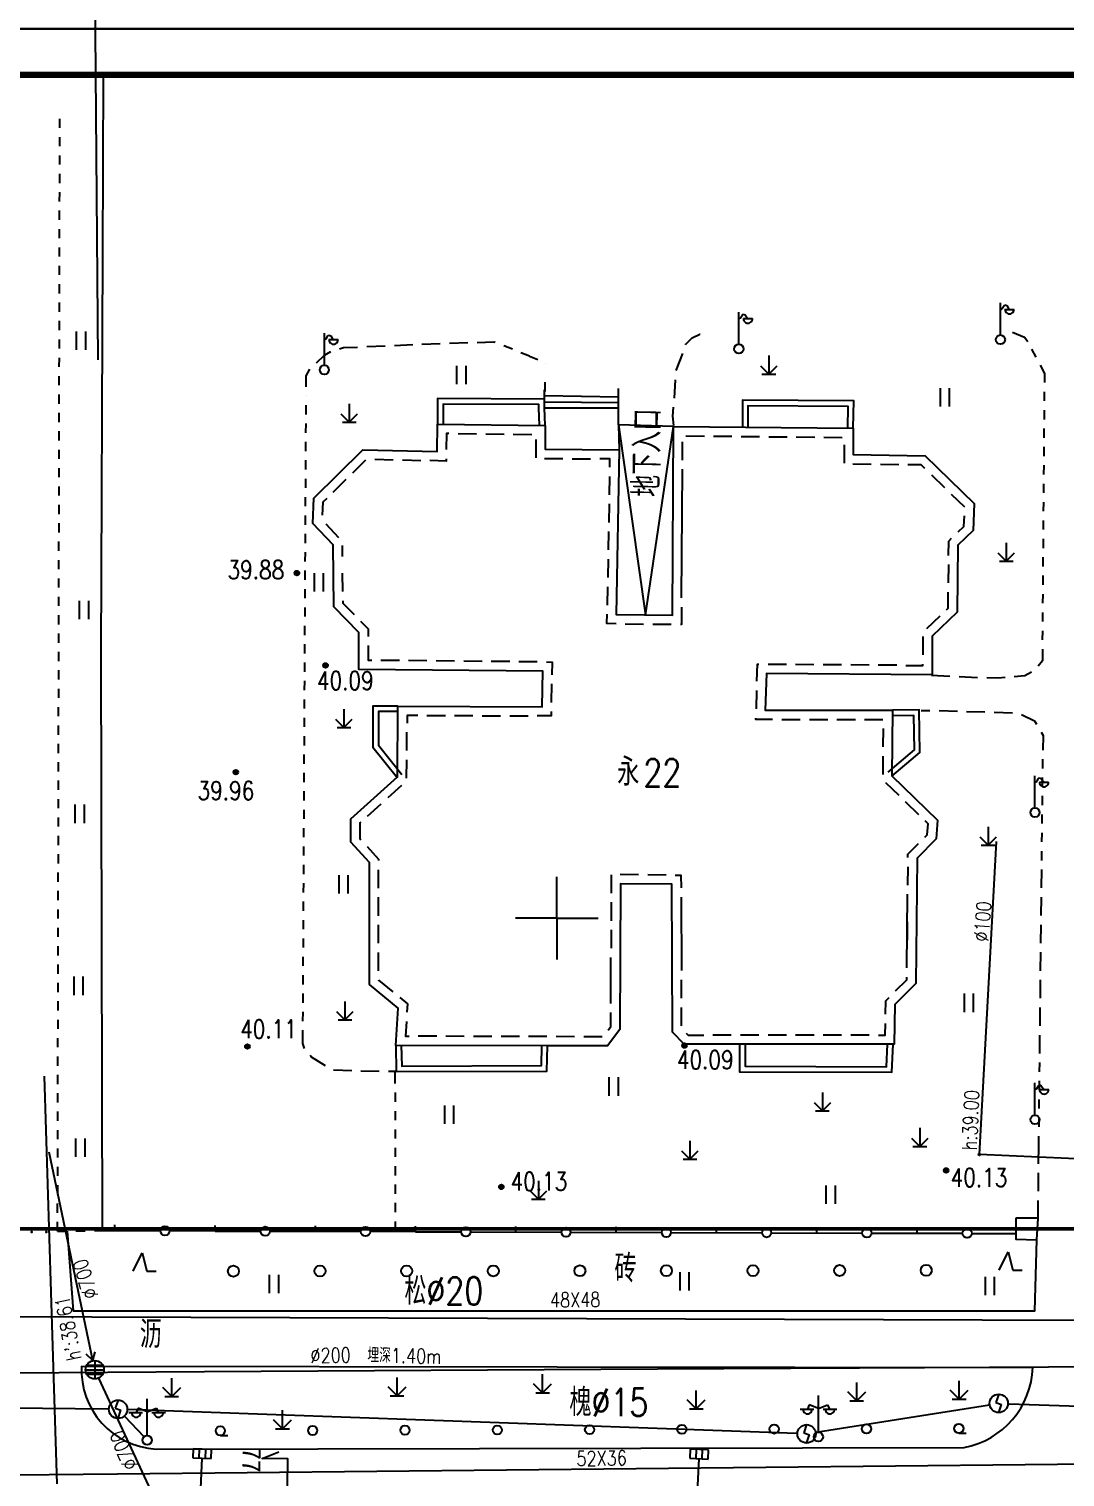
# Model space of a CAD drawing. Header units: inches. Extents: x 505347 to 508499, y 312634 to 313316.
# Drawn here: x 505725 to 505781.3, y 312731.2 to 312809.9 of the extents above; entities that cross this region are included whole.
import ezdxf
from ezdxf.enums import TextEntityAlignment as Align
from ezdxf.lldxf.tags import DXFTag

# ---------------------------------------------------------------- set-up
doc = ezdxf.new("R2010")
doc.units = ezdxf.units.IN
doc.header["$LTSCALE"] = 0.5
doc.header["$MEASUREMENT"] = 0
doc.linetypes.add('XX11', pattern=[2, 1, -1])
for name, color, linetype in [('4_RDCAD', 7, 'Continuous'), ('BJ0', 7, 'Continuous'), ('BJ02', 7, 'Continuous'), ('BJ03', 7, 'Continuous'), ('BJ04', 7, 'Continuous'), ('BJ08', 7, 'Continuous'), ('BJ09', 7, 'Continuous'), ('BJ10', 7, 'Continuous'), ('PAPERFRAME', 7, 'Continuous'), ('中水注记', 151, 'Continuous'), ('中水管线', 151, 'Continuous'), ('照明井', 193, 'Continuous'), ('照明管线', 193, 'Continuous'), ('燃气注记', 6, 'Continuous'), ('燃气管线', 6, 'Continuous'), ('燃气高程表', 6, 'Continuous'), ('电信断面图及编号', 3, 'Continuous'), ('电信注记', 3, 'Continuous'), ('电信管线', 3, 'Continuous'), ('电力管线', 1, 'Continuous'), ('道路红线', 1, 'Continuous'), ('雨水井', 34, 'Continuous'), ('雨水管线', 34, 'Continuous'), ('雨水高程表', 34, 'Continuous'), ('雨蓖子', 34, 'Continuous')]:
    doc.layers.add(name, color=color, linetype=linetype)
doc.styles.add('HZ', font='simplex.shx', dxfattribs={"bigfont": 'hztxt'})
doc.styles.get("Standard").update_dxf_attribs({"font": 'txt.shx', "bigfont": 'hztxt.shx'})
doc.styles.add('STYLE1', font='')
doc.styles.add('标题文字', font='', dxfattribs={"width": 0.68})
doc.styles.add('粗等线', font='simhei.ttf')
doc.styles.get('STYLE1').set_extended_font_data('SimSun')
doc.styles.get('标题文字').set_extended_font_data('SimSun')
tags = doc.linetypes.add('DL', pattern='A,15,-4.925,[130,ltypeshp.shx,S=0.5,R=330,X=-0.15,Y=0.433],0,[130,ltypeshp.shx,S=0.4,R=90,X=0,Y=0],-0.15,[130,ltypeshp.shx,S=0.5,R=150,X=0,Y=-0.433],-4.925,15', length=40).pattern_tags.tags
tags[32:33] = [DXFTag(74, 4), DXFTag(75, 0), DXFTag(340, '0'), DXFTag(46, 1.0), DXFTag(50, 0.0), DXFTag(44, 0.0), DXFTag(45, 0.0)]
tags[30:31] = [DXFTag(74, 4), DXFTag(75, 0), DXFTag(340, '0'), DXFTag(46, 1.0), DXFTag(50, 0.0), DXFTag(44, 0.0), DXFTag(45, 0.0)]
tags[4:5] = [DXFTag(74, 4), DXFTag(75, 0), DXFTag(340, '0'), DXFTag(46, 1.0), DXFTag(50, 0.0), DXFTag(44, 0.0), DXFTag(45, 0.0)]
tags = doc.linetypes.add('DX', pattern='A,15,-5,[130,ltypeshp.shx,S=1,R=330,X=0,Y=0],-5,15', length=40).pattern_tags.tags
tags[16:17] = [DXFTag(74, 4), DXFTag(75, 0), DXFTag(340, '0'), DXFTag(46, 1.0), DXFTag(50, 0.0), DXFTag(44, 0.0), DXFTag(45, 0.0)]
tags[14:15] = [DXFTag(74, 4), DXFTag(75, 0), DXFTag(340, '0'), DXFTag(46, 1.0), DXFTag(50, 0.0), DXFTag(44, 0.0), DXFTag(45, 0.0)]
tags[4:5] = [DXFTag(74, 4), DXFTag(75, 0), DXFTag(340, '0'), DXFTag(46, 1.0), DXFTag(50, 0.0), DXFTag(44, 0.0), DXFTag(45, 0.0)]
tags = doc.linetypes.add('SS', pattern='A,15,-1.9,[130,ltypeshp.shx,S=1,R=330,X=0,Y=0],-1.2,[130,ltypeshp.shx,S=1,R=330,X=0,Y=0],-1.9,15', length=35).pattern_tags.tags
tags[24:25] = [DXFTag(74, 4), DXFTag(75, 0), DXFTag(340, '0'), DXFTag(46, 1.0), DXFTag(50, 0.0), DXFTag(44, 0.0), DXFTag(45, 0.0)]
tags[22:23] = [DXFTag(74, 4), DXFTag(75, 0), DXFTag(340, '0'), DXFTag(46, 1.0), DXFTag(50, 0.0), DXFTag(44, 0.0), DXFTag(45, 0.0)]
tags[4:5] = [DXFTag(74, 4), DXFTag(75, 0), DXFTag(340, '0'), DXFTag(46, 1.0), DXFTag(50, 0.0), DXFTag(44, 0.0), DXFTag(45, 0.0)]
tags = doc.linetypes.add('TRQZ', pattern='A,15,[130,ltypeshp.shx,S=0.6,R=0,X=0,Y=0],-2.5,[133,ltypeshp.shx,S=0.05,R=0,X=0,Y=0],-2.5,[130,ltypeshp.shx,S=0.6,R=0,X=0,Y=0],15', length=35).pattern_tags.tags
tags[28:29] = [DXFTag(74, 4), DXFTag(75, 0), DXFTag(340, '0'), DXFTag(46, 1.0), DXFTag(50, 0.0), DXFTag(44, 0.0), DXFTag(45, 0.0)]

# ---------------------------------------------------------------- blocks, each defined once
blk = doc.blocks.new('B552')
for p, q in [((0.984668, 0.518566), (-1.015332, 0.518566)), ((-1.015332, 0.518566), (-1.015332, -0.481434)), ((0.984668, -0.481434), (0.984668, 0.518566)), ((-1.015332, -0.481434), (0.984668, -0.481434))]:
    blk.add_line(p, q)
at = {"linetype": 'Continuous'}
for p, q in [((-0.348666, -0.481434), (-0.348666, 0.518566)), ((0.318001, -0.481434), (0.318001, 0.518566))]:
    blk.add_line(p, q, dxfattribs=at)
blk = doc.blocks.new('BC028')
for p, q in [((-0.99, 3.5), (-1.19, 3)), ((0, 3.1), (-0.99, 3.5)), ((0, 0.5), (0, 4.5)), ((0, 3.1), (1, 3.5)), ((1, 3.5), (1.2, 3)), ((-1.98, 3), (-0.49, 3)), ((0.5, 3), (2, 3))]:
    blk.add_line(p, q)
blk.add_circle((0, 0), 0.5)
for centre in [(-1.19, 3), (1.25, 3)]:
    blk.add_arc(centre, 0.5, 179, 0)
blk = doc.blocks.new('941')
for p, q in [((-0.5, -1), (-0.5, 1)), ((0.5, -1), (0.5, 1))]:
    blk.add_line(p, q)
blk = doc.blocks.new('35211')
for p, q in [((0, 0.5), (0, 4)), ((0, 3.29), (0.19, 3.39)), ((0.19, 3.39), (0.39, 3.69)), ((0.39, 3.69), (0.49, 3.79)), ((0.49, 3.79), (0.69, 3.69)), ((0.49, 3.29), (1.49, 3.29)), ((0.69, 3.69), (0.89, 3.39)), ((0.89, 3.39), (0.99, 3.29))]:
    blk.add_line(p, q)
blk.add_circle((0, 0), 0.5)
blk.add_arc((0.99, 3.29), 0.5, 179, 0)
blk = doc.blocks.new('953')
for p, q in [((0, 2), (0, 0)), ((0, 0), (-0.87, 0.87)), ((-0.75, 0), (0.75, 0)), ((0.87, 0.87), (0, 0))]:
    blk.add_line(p, q)
blk = doc.blocks.new('BC112')
for p, q in [((-0.49, -0.99), (-0.49, 1.01)), ((0.51, -0.99), (0.51, 1.01))]:
    blk.add_line(p, q)
blk = doc.blocks.new('B954')
at = {"linetype": 'Continuous'}
for p, q in [((0, 0), (0, 2)), ((0, 0), (-0.978957, 0.978957)), ((-0.75, 0), (0.75, 0)), ((0, 0), (0.978957, 0.978957))]:
    blk.add_line(p, q, dxfattribs=at)
blk = doc.blocks.new('B8211')
blk.add_hatch(color=256).paths.add_polyline_path([(0.25, 0, 1), (-0.25, 0, 1)])
blk.add_circle((0, 0), 0.25)
blk = doc.blocks.new('B547')
at = {"linetype": 'Continuous'}
for p, q in [((0, 1), (-0.31427, 0.111111)), ((-0.31427, 0.111111), (0.31427, -0.111111)), ((0, -1), (0.31427, -0.111111))]:
    blk.add_line(p, q, dxfattribs=at)
blk.add_circle((0, 0), 1)
blk = doc.blocks.new('B5422')
at = {"linetype": 'Continuous'}
for p, q in [((-1, 0), (1, 0)), ((-0.866025, 0.5), (0.866025, 0.5)), ((0, 1), (0, -1)), ((-0.866025, -0.5), (0.866025, -0.5))]:
    blk.add_line(p, q, dxfattribs=at)
blk.add_circle((0, 0), 1, dxfattribs=at)
blk = doc.blocks.new('53214')
blk.add_circle((0, 0), 0.1)
for tag in ['路号', '线号', '点号']:
    blk.add_attdef(tag, (0, 0), '', height=0.00001)
blk = doc.blocks.new('111111')
for p, q in [((518331.076, 303651.061), (518751.076, 303651.061)), ((518751.076, 303651.061), (518331.076, 303651.061))]:
    blk.add_line(p, q)
at = {"const_width": 0.35}
blk.add_lwpolyline([(518343.576, 303648.561), (518748.576, 303648.561), (518748.576, 303505.111), (518343.576, 303505.111)], close=True, dxfattribs=at)
blk = doc.blocks.new('RDCADTITLE')
at = {"color": 0, "ltscale": 10}
blk.add_lwpolyline([(-180, 30, 0, 0, 0), (0, 30, 0.5, 180, 0)], format="xyseb", dxfattribs=at)
at = {"style": 'STYLE1', "width": 0.75}
for tag, p in [('A1', (-145, 26.25)), ('B1', (-100, 26.25)), ('A3', (-145, 18.75)), ('B2', (-100, 18.75)), ('A4', (-145, 11.25)), ('B3', (-100, 11.25)), ('A4', (-145, 3.75)), ('B4', (-100, 3.75))]:
    blk.add_attdef(tag, text='', height=2.8, dxfattribs=at).set_placement(p, align=Align.MIDDLE_CENTER)
at = {"layer": '4_RDCAD', "style": '标题文字', "width": 0.65}
for tag, height, p in [('C2', 3.4, (-45, 17.95)), ('C3', 3.4, (-45, 11.75)), ('ZTSJ4-09-系统立项编码-流水号+设计阶段-专业代码-图号', 2.8, (-37.62, 3.75))]:
    blk.add_attdef(tag, text='', height=height, dxfattribs=at).set_placement(p, align=Align.MIDDLE_CENTER)

msp = doc.modelspace()

# ---------------------------------------------------------------- linework, layer by layer
at = {"color": 1, "const_width": 0.2, "elevation": 82.3}
msp.add_lwpolyline([(505582.4, 312807.449), (505582.4, 312744.696), (505828.45, 312744.696)], dxfattribs=at)
at = {"layer": 'BJ0'}
for q in [(505753.696, 312763.84, 82.3), (505751.446, 312761.59, 82.3), (505753.696, 312759.34, 82.3), (505755.946, 312761.59, 82.3)]:
    msp.add_line((505753.696, 312761.59, 82.3), q, dxfattribs=at)
at = {"layer": 'BJ02', "linetype": 'Continuous'}
msp.add_line((505740.418, 312783.06, 82.3), (505740.418, 312783.06, 82.3), dxfattribs=at)
at = {"layer": 'BJ02', "linetype": 'Continuous', "elevation": 82.3, "flags": 128}
for points in [[(505729.016, 312807.449), (505728.984, 312797.667), (505728.892, 312776.013), (505728.961, 312744.611)], [(505753.023, 312789.821), (505747.212, 312789.854), (505747.212, 312788.456)], [(505753.055, 312788.392), (505753.023, 312789.345), (505753.023, 312790.329)], [(505753.023, 312790.011), (505757.056, 312789.947)], [(505753.023, 312789.662), (505757.056, 312789.63)], [(505757.056, 312788.423), (505757.056, 312790.392)], [(505769.821, 312788.231), (505769.853, 312789.723), (505763.788, 312789.756), (505763.788, 312788.295)], [(505752.755, 312788.382), (505752.723, 312789.34), (505752.723, 312789.523), (505747.512, 312789.552), (505747.512, 312788.456)], [(505753.023, 312789.345), (505757.056, 312789.344)], [(505769.521, 312788.237), (505769.547, 312789.425), (505764.088, 312789.454), (505764.088, 312788.295)], [(505757.056, 312788.423), (505758.518, 312778.072), (505760.041, 312788.327)], [(505760.041, 312788.327), (505757.056, 312788.423), (505757.088, 312787.058)], [(505747.83, 312787.949), (505747.702, 312787.951), (505747.683, 312787.079)], [(505748.33, 312787.944), (505749.33, 312787.933)], [(505749.83, 312787.927), (505750.829, 312787.916)], [(505751.329, 312787.911), (505752.329, 312787.9)], [(505752.555, 312787.623), (505752.555, 312786.623)], [(505760.53, 312786.504), (505760.536, 312787.504)], [(505760.72, 312787.82), (505761.72, 312787.81)], [(505762.22, 312787.806), (505763.22, 312787.796)], [(505763.72, 312787.791), (505764.72, 312787.781)], [(505765.22, 312787.776), (505766.22, 312787.766)], [(505766.72, 312787.761), (505767.72, 312787.752)], [(505768.22, 312787.747), (505769.219, 312787.737)], [(505769.321, 312787.337), (505769.321, 312786.337)], [(505742.602, 312785.817), (505743.313, 312786.52)], [(505743.798, 312786.544), (505744.798, 312786.521)], [(505745.298, 312786.509), (505746.298, 312786.485)], [(505747.673, 312786.579), (505747.67, 312786.452), (505746.797, 312786.473)], [(505753.026, 312786.59), (505754.026, 312786.582)], [(505754.526, 312786.578), (505755.526, 312786.57)], [(505756.571, 312786.116), (505756.579, 312786.562), (505756.026, 312786.566)], [(505760.485, 312779.004), (505760.527, 312786.004)], [(505769.794, 312786.302), (505770.794, 312786.286)], [(505771.293, 312786.278), (505772.293, 312786.261)], [(505773.715, 312786.05), (505773.52, 312786.241), (505772.793, 312786.253)], [(505774.073, 312785.701), (505774.789, 312785.003)], [(505741.534, 312784.763), (505742.246, 312785.466)], [(505756.563, 312785.616), (505756.545, 312784.616)], [(505741.179, 312784.412), (505740.971, 312784.207), (505740.939, 312783.499)], [(505756.536, 312784.116), (505756.519, 312783.116)], [(505775.146, 312784.653), (505775.862, 312783.955)], [(505775.532, 312782.597), (505775.841, 312782.895), (505775.866, 312783.465)], [(505741.842, 312782.282), (505741.155, 312783.009)], [(505756.51, 312782.616), (505756.493, 312781.616)], [(505760.503, 312782.004), (505760.509, 312783.004)], [(505742.035, 312781.253), (505742.029, 312781.856)], [(505775.001, 312781.321), (505775.008, 312782.094), (505775.171, 312782.251)], [(505756.484, 312781.116), (505756.466, 312780.117)], [(505742.054, 312779.356), (505742.044, 312780.356)], [(505774.997, 312780.821), (505774.989, 312779.821)], [(505756.457, 312779.617), (505756.44, 312778.617)], [(505742.059, 312778.856), (505742.06, 312778.725), (505742.667, 312778.103)], [(505774.888, 312778.359), (505774.977, 312778.444), (505774.984, 312779.321)], [(505756.915, 312777.604), (505756.422, 312777.609), (505756.431, 312778.117)], [(505760.482, 312778.504), (505760.476, 312777.566), (505760.415, 312777.566)], [(505774.526, 312778.014), (505773.802, 312777.323)], [(505743.017, 312777.746), (505743.427, 312777.326), (505743.427, 312776.913)], [(505757.415, 312777.599), (505758.415, 312777.588)], [(505758.915, 312777.582), (505759.915, 312777.572)], [(505743.427, 312776.413), (505743.428, 312775.616), (505743.631, 312775.614)], [(505773.61, 312776.906), (505773.61, 312775.906)], [(505745.131, 312775.6), (505744.131, 312775.609)], [(505746.631, 312775.585), (505745.631, 312775.595)], [(505748.131, 312775.571), (505747.131, 312775.58)], [(505749.631, 312775.556), (505748.631, 312775.566)], [(505751.131, 312775.541), (505750.131, 312775.551)], [(505752.63, 312775.527), (505751.631, 312775.537)], [(505753.13, 312775.522), (505753.438, 312775.519), (505753.427, 312774.827)], [(505764.578, 312774.474), (505764.608, 312775.399), (505764.682, 312775.398)], [(505766.182, 312775.387), (505765.182, 312775.394)], [(505767.682, 312775.376), (505766.682, 312775.384)], [(505769.182, 312775.366), (505768.182, 312775.373)], [(505770.682, 312775.355), (505769.682, 312775.362)], [(505772.182, 312775.344), (505771.182, 312775.351)], [(505772.682, 312775.34), (505773.61, 312775.334), (505773.61, 312775.406)], [(505753.403, 312773.327), (505753.419, 312774.327)], [(505764.563, 312773.974), (505764.531, 312772.975)], [(505745.055, 312773.121), (505743.69, 312773.121), (505743.69, 312770.898), (505745.024, 312769.215)], [(505745.055, 312772.821), (505743.99, 312772.821), (505743.99, 312771.002), (505745.259, 312769.401)], [(505746.132, 312772.616), (505745.551, 312772.619), (505745.548, 312772.2)], [(505746.632, 312772.614), (505747.632, 312772.61)], [(505748.132, 312772.608), (505749.132, 312772.604)], [(505749.632, 312772.602), (505750.632, 312772.598)], [(505751.132, 312772.595), (505752.132, 312772.591)], [(505753.395, 312772.827), (505753.391, 312772.586), (505752.632, 312772.589)], [(505765.433, 312772.395), (505764.513, 312772.395), (505764.516, 312772.475)], [(505765.933, 312772.395), (505766.933, 312772.395)], [(505767.433, 312772.395), (505768.433, 312772.395)], [(505768.933, 312772.394), (505769.933, 312772.394)], [(505770.433, 312772.394), (505771.433, 312772.394)], [(505771.725, 312769.534), (505773.142, 312770.744), (505773.116, 312772.619), (505771.957, 312772.594)], [(505771.92, 312769.306), (505773.444, 312770.607), (505773.412, 312772.925), (505771.951, 312772.894)], [(505745.535, 312770.7), (505745.544, 312771.7)], [(505771.442, 312771.907), (505771.434, 312770.907)], [(505745.523, 312769.2), (505745.531, 312770.2)], [(505771.429, 312770.407), (505771.421, 312769.408)], [(505744.515, 312768.149), (505745.259, 312768.818)], [(505771.576, 312768.974), (505772.292, 312768.276)], [(505743.401, 312767.145), (505744.144, 312767.814)], [(505772.65, 312767.927), (505773.367, 312767.23)], [(505743.029, 312766.811), (505742.984, 312766.77), (505742.985, 312765.917), (505743.043, 312765.853)], [(505773.72, 312766.001), (505773.847, 312766.128), (505773.884, 312766.726), (505773.725, 312766.881)], [(505743.381, 312765.484), (505744.001, 312764.806), (505744.001, 312764.725)], [(505772.786, 312764.888), (505772.788, 312765.069), (505773.367, 312765.648)], [(505744.001, 312763.225), (505744.001, 312764.225)], [(505756.657, 312763.952), (505756.653, 312762.952)], [(505758.137, 312763.955), (505757.137, 312763.966)], [(505759.637, 312763.938), (505758.637, 312763.949)], [(505760.137, 312763.932), (505760.448, 312763.928), (505760.451, 312763.239)], [(505772.782, 312764.388), (505772.773, 312763.388)], [(505772.732, 312758.888), (505772.768, 312762.888)], [(505744.001, 312761.725), (505744.001, 312762.725)], [(505756.651, 312762.452), (505756.647, 312761.452)], [(505760.453, 312762.739), (505760.469, 312758.739)], [(505772.754, 312761.388), (505772.745, 312760.388)], [(505744.002, 312760.225), (505744.002, 312761.225)], [(505756.645, 312760.952), (505756.642, 312759.952)], [(505744.002, 312758.725), (505744.002, 312759.725)], [(505756.63, 312756.952), (505756.64, 312759.452)], [(505744.002, 312758.225), (505744.002, 312758.212), (505744.767, 312757.588)], [(505760.475, 312757.239), (505760.471, 312758.239)], [(505772.122, 312757.638), (505772.726, 312758.242), (505772.727, 312758.388)], [(505745.154, 312757.272), (505745.573, 312756.93), (505745.544, 312756.472)], [(505760.482, 312755.739), (505760.478, 312756.739)], [(505771.573, 312756.361), (505771.584, 312757.1), (505771.768, 312757.284)], [(505745.513, 312755.973), (505745.463, 312755.171), (505745.66, 312755.171)], [(505756.48, 312755.501), (505756.626, 312755.696), (505756.628, 312756.452)], [(505771.186, 312755.231), (505771.556, 312755.231), (505771.566, 312755.861)], [(505747.16, 312755.167), (505746.16, 312755.169)], [(505748.66, 312755.162), (505747.66, 312755.165)], [(505750.16, 312755.158), (505749.16, 312755.161)], [(505751.66, 312755.153), (505750.66, 312755.156)], [(505753.16, 312755.149), (505752.16, 312755.152)], [(505754.66, 312755.144), (505753.66, 312755.148)], [(505756.16, 312755.14), (505755.16, 312755.143)], [(505760.732, 312755.339), (505760.832, 312755.233), (505761.686, 312755.233)], [(505763.186, 312755.233), (505762.186, 312755.233)], [(505764.686, 312755.233), (505763.686, 312755.233)], [(505766.186, 312755.232), (505765.186, 312755.233)], [(505767.686, 312755.232), (505766.686, 312755.232)], [(505769.186, 312755.232), (505768.186, 312755.232)], [(505770.686, 312755.231), (505769.686, 312755.232)], [(505744.931, 312754.673), (505744.963, 312753.244), (505753.156, 312753.274), (505753.187, 312754.64)], [(505745.231, 312754.68), (505745.256, 312753.545), (505752.863, 312753.573), (505752.887, 312754.647)], [(505763.635, 312754.733), (505763.635, 312753.24), (505771.923, 312753.207), (505771.986, 312754.731)], [(505763.935, 312754.733), (505763.935, 312753.539), (505771.635, 312753.508), (505771.686, 312754.743)], [(505729.655, 312744.606), (505729.657, 312744.906)], [(505735.109, 312744.573), (505735.109, 312744.873)], [(505740.563, 312744.557), (505740.563, 312744.857)], [(505746.017, 312744.54), (505746.017, 312744.84)], [(505751.471, 312744.524), (505751.471, 312744.824)], [(505756.925, 312744.508), (505756.925, 312744.808)], [(505762.379, 312744.491), (505762.379, 312744.791)], [(505767.833, 312744.475), (505767.833, 312744.775)], [(505773.287, 312744.459), (505773.287, 312744.759)], [(505728.961, 312744.604), (505732.132, 312744.588)], [(505735.109, 312744.573), (505733.692, 312744.578), (505732.632, 312744.585)], [(505735.109, 312744.573), (505737.586, 312744.566)], [(505738.086, 312744.564), (505743.04, 312744.549)], [(505746.017, 312744.54), (505744.901, 312744.544), (505743.54, 312744.548)], [(505746.017, 312744.54), (505748.494, 312744.533)], [(505748.994, 312744.531), (505753.948, 312744.516)], [(505754.448, 312744.515), (505759.402, 312744.5)], [(505759.902, 312744.499), (505764.856, 312744.484)], [(505765.356, 312744.482), (505770.31, 312744.467)], [(505770.81, 312744.466), (505775.764, 312744.451)], [(505776.264, 312744.45), (505778.665, 312744.442)]]:
    msp.add_lwpolyline(points, dxfattribs=at)
at = {"layer": 'BJ02', "linetype": 'Continuous', "elevation": 82.3}
msp.add_lwpolyline([(505740.418, 312783.06), (505740.481, 312784.425), (505743.148, 312787.06), (505747.181, 312786.964), (505747.212, 312788.456), (505753.055, 312788.392), (505753.055, 312787.09), (505757.088, 312787.058), (505756.931, 312778.104), (505759.979, 312778.071), (505760.041, 312788.327), (505769.821, 312788.231), (505769.821, 312786.802), (505773.727, 312786.738), (505776.395, 312784.133), (505776.332, 312782.673), (505775.506, 312781.879), (505775.475, 312778.228), (505774.11, 312776.926), (505774.11, 312774.83), (505765.092, 312774.895), (505765.029, 312772.895), (505771.951, 312772.894), (505771.92, 312769.337), (505774.397, 312766.924), (505774.334, 312765.908), (505773.286, 312764.86), (505773.224, 312758.033), (505772.081, 312756.89), (505772.049, 312754.731), (505771.986, 312754.731), (505763.635, 312754.733), (505760.618, 312754.733), (505759.983, 312755.4), (505759.95, 312763.434), (505757.155, 312763.466), (505757.125, 312755.528), (505756.458, 312754.639), (505753.187, 312754.649), (505744.931, 312754.673), (505745.058, 312756.705), (505743.502, 312757.975), (505743.501, 312764.612), (505742.485, 312765.723), (505742.484, 312766.993), (505745.024, 312769.279), (505745.055, 312773.121), (505752.899, 312773.088), (505752.93, 312775.024), (505742.928, 312775.121), (505742.927, 312777.122), (505741.562, 312778.519), (505741.529, 312781.885)], close=True, dxfattribs=at)
at = {"layer": 'BJ02', "linetype": 'Continuous', "elevation": 82.3, "flags": 128}
msp.add_lwpolyline([(505778.665, 312745.276), (505778.665, 312744.132), (505779.808, 312744.1), (505779.872, 312745.275)], close=True, dxfattribs=at)
at = {"layer": 'BJ02', "linetype": 'Continuous'}
for centre in [(505732.382, 312744.587, 82.3), (505737.836, 312744.565, 82.3), (505743.29, 312744.548, 82.3), (505748.744, 312744.532, 82.3), (505754.198, 312744.516, 82.3), (505759.652, 312744.499, 82.3), (505765.106, 312744.483, 82.3), (505770.56, 312744.467, 82.3), (505776.014, 312744.45, 82.3)]:
    msp.add_circle(centre, 0.25, dxfattribs=at)
at = {"layer": 'BJ04', "linetype": 'XX11', "elevation": 82.3, "flags": 128}
for points in [[(505726.542, 312744.569), (505726.663, 312805.087)], [(505752.206, 312792.158), (505750.293, 312792.919)], [(505752.206, 312792.158), (505753.055, 312791.821), (505753.055, 312791.734)], [(505753.055, 312790.234), (505753.055, 312791.234)], [(505780.12, 312776.719), (505780.234, 312791.218)], [(505739.888, 312755.99), (505740.061, 312789.99)], [(505780.073, 312764.735), (505780.126, 312769.852)], [(505779.913, 312749.236), (505779.959, 312753.735)], [(505744.9, 312752.103), (505744.901, 312744.544)]]:
    msp.add_lwpolyline(points, dxfattribs=at)
at = {"layer": 'BJ04', "linetype": 'Continuous', "elevation": 82.3, "flags": 128}
for points in [[(505747.357, 312792.82), (505746.358, 312792.781)], [(505748.856, 312792.878), (505747.856, 312792.839)], [(505749.355, 312792.898), (505750.26, 312792.933), (505750.293, 312792.919)], [(505760.696, 312792.775), (505760.707, 312792.804), (505761.056, 312793.154), (505761.469, 312793.344), (505761.489, 312793.345)], [(505778.483, 312793.458), (505779.124, 312793.183), (505779.311, 312792.945)], [(505740.618, 312791.788), (505741.051, 312792.204), (505741.399, 312792.4)], [(505741.867, 312792.562), (505742.099, 312792.617), (505742.86, 312792.646)], [(505744.359, 312792.704), (505743.36, 312792.665)], [(505745.858, 312792.762), (505744.859, 312792.723)], [(505760.523, 312792.306), (505760.177, 312791.368)], [(505740.064, 312790.49), (505740.067, 312791.093), (505740.257, 312791.441)], [(505760.137, 312790.87), (505760.072, 312789.873)], [(505760.064, 312788.378), (505760.009, 312788.899), (505760.04, 312789.374)], [(505780.117, 312776.219), (505780.112, 312775.591), (505779.875, 312775.304)], [(505774.078, 312774.798), (505775.077, 312774.754)], [(505775.576, 312774.732), (505776.575, 312774.688)], [(505778.073, 312774.671), (505777.698, 312774.639), (505777.075, 312774.666)], [(505779.516, 312774.967), (505779.159, 312774.766), (505778.571, 312774.714)], [(505773.507, 312772.893), (505773.985, 312772.878)], [(505775.484, 312772.834), (505774.485, 312772.863)], [(505776.984, 312772.789), (505775.984, 312772.819)], [(505778.483, 312772.744), (505777.484, 312772.774)], [(505778.968, 312772.67), (505779.668, 312772.321), (505779.78, 312772.134)], [(505780.039, 312771.706), (505780.144, 312771.527), (505780.135, 312770.734)], [(505780.126, 312769.852), (505780.13, 312770.235)], [(505780.058, 312763.235), (505780.068, 312764.235)], [(505780.042, 312761.735), (505780.053, 312762.735)], [(505780.027, 312760.235), (505780.037, 312761.235)], [(505780.011, 312758.735), (505780.021, 312759.735)], [(505779.996, 312757.235), (505780.006, 312758.235)], [(505779.98, 312755.735), (505779.99, 312756.735)], [(505739.977, 312754.508), (505739.882, 312754.769), (505739.885, 312755.491)], [(505779.964, 312754.235), (505779.975, 312755.235)], [(505741.105, 312753.555), (505740.359, 312754.039), (505740.284, 312754.12)], [(505741.542, 312753.337), (505742.541, 312753.309)], [(505743.041, 312753.295), (505744.041, 312753.267)], [(505744.9, 312752.603), (505744.9, 312753.244), (505744.541, 312753.253)], [(505779.902, 312748.236), (505779.913, 312749.236)], [(505779.887, 312746.736), (505779.897, 312747.736)], [(505779.872, 312745.275), (505779.882, 312746.236)], [(505726.542, 312744.569), (505726.542, 312744.569)], [(505727.846, 312737.225), (505779.582, 312737.163)], [(505731.901, 312732.719), (505775.844, 312732.81)]]:
    msp.add_lwpolyline(points, dxfattribs=at)
at = {"layer": 'BJ04', "linetype": 'XX11', "elevation": 82.3}
for points in [[(505780.234, 312791.218), (505779.311, 312792.945)], [(505726.542, 312744.569), (505728.961, 312744.611)]]:
    msp.add_lwpolyline(points, dxfattribs=at)
at = {"layer": 'BJ04', "linetype": 'Continuous', "const_width": 0.075, "elevation": 82.3}
for points in [[(505725.169, 312744.523, 1), (505725.094, 312744.523, 1)], [(505725.969, 312744.522, 1), (505725.894, 312744.522, 1)]]:
    msp.add_lwpolyline(points, format="xyb", close=True, dxfattribs=at)
at = {"layer": 'BJ04', "linetype": 'Continuous', "elevation": 82.3}
msp.add_lwpolyline([(505727.055, 312744.577), (505727.39, 312740.234), (505779.701, 312740.234), (505779.808, 312744.1)], dxfattribs=at)
msp.add_lwpolyline([(505727.846, 312737.225, 0.413252), (505731.901, 312732.719)], format="xyb", dxfattribs=at)
at = {"layer": 'BJ04', "linetype": 'Continuous', "elevation": 82.3, "flags": 128}
msp.add_lwpolyline([(505775.844, 312732.81, 0.353459), (505779.582, 312737.163)], format="xyb", dxfattribs=at)
at = {"layer": 'BJ09', "linetype": 'Continuous'}
for p, q in [((505735.394, 312733.463, 82.3), (505735.794, 312733.463, 82.3)), ((505775.56, 312733.586, 82.3), (505775.96, 312733.586, 82.3))]:
    msp.add_line(p, q, dxfattribs=at)
at = {"layer": 'BJ09', "linetype": 'Continuous', "elevation": 82.3, "flags": 128}
for points in [[(505730.648, 312742.388), (505731.148, 312743.388)], [(505731.148, 312743.388), (505731.398, 312742.388)], [(505777.747, 312742.441), (505778.247, 312743.441)], [(505778.247, 312743.441), (505778.497, 312742.441)], [(505731.398, 312742.388), (505731.898, 312742.388)], [(505778.497, 312742.441), (505778.997, 312742.441)]]:
    msp.add_lwpolyline(points, dxfattribs=at)
at = {"layer": 'BJ09', "linetype": 'Continuous'}
for centre, radius in [((505736.108, 312742.393, 82.3), 0.3), ((505740.818, 312742.399, 82.3), 0.3), ((505745.528, 312742.404, 82.3), 0.3), ((505750.238, 312742.409, 82.3), 0.3), ((505754.948, 312742.415, 82.3), 0.3), ((505759.657, 312742.42, 82.3), 0.3), ((505764.367, 312742.425, 82.3), 0.3), ((505769.077, 312742.43, 82.3), 0.3), ((505773.787, 312742.436, 82.3), 0.3), ((505735.394, 312733.713, 82.3), 0.25), ((505740.415, 312733.728, 82.3), 0.25), ((505745.435, 312733.744, 82.3), 0.25), ((505750.456, 312733.759, 82.3), 0.25), ((505755.477, 312733.774, 82.3), 0.25), ((505760.498, 312733.79, 82.3), 0.25), ((505765.518, 312733.805, 82.3), 0.25), ((505770.539, 312733.82, 82.3), 0.25), ((505775.56, 312733.836, 82.3), 0.25)]:
    msp.add_circle(centre, radius, dxfattribs=at)
at = {"layer": '中水管线', "linetype": 'SS', "ltscale": 0.6, "elevation": 122.342}
for points in [[(505723.991, 312736.869), (505734.523, 312736.93)], [(505734.523, 312736.93), (505759.171, 312737.073)], [(505759.171, 312737.073), (505766.399, 312737.114)], [(505766.426, 312737.114), (505770.157, 312737.136)], [(505770.157, 312737.136), (505777.222, 312737.177)], [(505777.222, 312737.177), (505809.377, 312737.362)]]:
    msp.add_lwpolyline(points, dxfattribs=at)
at = {"layer": '照明管线', "elevation": 82.3}
for points in [[(505729.271, 312734.892), (505716.831, 312735.019)], [(505730.199, 312734.496), (505731.209, 312733.418)], [(505766.739, 312733.566), (505730.34, 312734.868)], [(505767.801, 312733.629), (505777.234, 312735.124)], [(505778.298, 312735.184), (505787.543, 312734.876)]]:
    msp.add_lwpolyline(points, dxfattribs=at)
at = {"layer": '燃气管线', "linetype": 'TRQZ', "ltscale": 0.5}
for p, q in [((505776.676, 312748.74, 82.3), (505777.609, 312765.768, 82.3)), ((505819.796, 312746.83, 82.3), (505776.676, 312748.74, 82.3))]:
    msp.add_line(p, q, dxfattribs=at)
at = {"layer": '燃气管线', "linetype": 'TRQZ', "ltscale": 0.5, "elevation": 41.082}
msp.add_lwpolyline([(505728.052, 312874.446), (505728.733, 312791.96)], dxfattribs=at)
at = {"layer": '燃气管线', "linetype": 'TRQZ', "ltscale": 0.5}
msp.add_point((505776.676, 312748.74, 82.3), dxfattribs=at)
at = {"layer": '电信断面图及编号', "elevation": 82.3}
msp.add_lwpolyline([(505738.626, 312728.998), (505737.671, 312729.405), (505739.025, 312729.386), (505739.064, 312732.184), (505737.667, 312732.204), (505738.581, 312732.568)], dxfattribs=at)
at = {"layer": '电信管线', "linetype": 'DX', "elevation": 82.3}
for points in [[(505716.804, 312739.944), (505728.412, 312739.906)], [(505728.412, 312739.906), (505787.591, 312739.71)], [(505720.478, 312731.283), (505729.799, 312731.378)], [(505729.799, 312731.378), (505786.228, 312731.951)]]:
    msp.add_lwpolyline(points, dxfattribs=at)
at = {"layer": '电力管线', "linetype": 'DL', "elevation": 82.3}
for points in [[(505726.28, 312738.307), (505725.826, 312752.997)], [(505726.51, 312730.83), (505726.28, 312738.307)]]:
    msp.add_lwpolyline(points, dxfattribs=at)
at = {"layer": '道路红线'}
msp.add_line((505582.4, 312744.696, 82.3), (505828.45, 312744.696, 82.3), dxfattribs=at)
at = {"layer": '雨水管线'}
for q in [(505728.097, 312737.873, 82.3), (505728.577, 312738.012, 82.3)]:
    msp.add_line((505728.457, 312737.527, 82.3), q, dxfattribs=at)
for points, elevation in [([(505728.457, 312737.527), (505726.085, 312748.861)], 82.3), ([(505733.863, 312725.642), (505728.777, 312736.568)], 82.3), ([(505734.387, 312732.218), (505734.104, 312725.669)], 122.383), ([(505761.411, 312732.195), (505761.124, 312726.411)], 122.332)]:
    msp.add_lwpolyline(points, dxfattribs=dict(at, elevation=elevation))

# ---------------------------------------------------------------- block references
msp.add_blockref('111111', (-12917.139, 9158.888, 82.3))
at = {"layer": 'BJ03', "linetype": 'Continuous', "xscale": 0.5, "yscale": 0.5, "zscale": 0.5}
for name, p in [('35211', (505763.597, 312792.55, 82.3)), ('35211', (505777.823, 312793.056, 82.3)), ('35211', (505741.052, 312791.41, 82.3)), ('35211', (505779.7, 312767.336, 82.3)), ('35211', (505779.703, 312750.633, 82.3)), ('BC028', (505731.413, 312733.201, 122.47)), ('BC028', (505767.923, 312733.381, 122.484))]:
    msp.add_blockref(name, p, dxfattribs=at)
at = {"layer": 'BJ08', "linetype": 'Continuous', "xscale": 0.5, "yscale": 0.5, "zscale": 0.5}
for p in [(505739.558, 312780.359, 122.176), (505741.117, 312775.337, 122.387), (505736.236, 312769.533, 82.3), (505736.866, 312754.611, 122.41), (505760.639, 312754.661, 122.39), (505774.871, 312747.871, 122.43), (505750.678, 312746.977, 122.43)]:
    msp.add_blockref('B8211', p, dxfattribs=at)
at = {"layer": 'BJ09', "linetype": 'Continuous', "xscale": 0.5, "yscale": 0.5, "zscale": 0.5}
for name, p in [('941', (505727.822, 312792.993, 82.3)), ('953', (505765.226, 312791.182, 82.3)), ('BC112', (505748.505, 312791.131, 82.3)), ('BC112', (505774.803, 312789.91, 82.3)), ('953', (505742.408, 312788.56, 82.3)), ('953', (505778.144, 312781.009, 82.3)), ('BC112', (505740.754, 312779.847, 82.3)), ('941', (505727.992, 312778.356, 82.3)), ('953', (505742.118, 312771.958, 82.3)), ('941', (505727.753, 312767.266, 82.3)), ('953', (505777.151, 312765.552, 82.3)), ('BC112', (505742.099, 312763.431, 82.3)), ('941', (505727.685, 312757.91, 82.3)), ('BC112', (505776.111, 312756.98, 82.3)), ('953', (505742.173, 312756.053, 82.3)), ('BC112', (505756.786, 312752.43, 82.3)), ('953', (505768.138, 312751.113, 82.3)), ('BC112', (505747.847, 312750.903, 82.3)), ('941', (505727.788, 312749.105, 82.3)), ('953', (505760.936, 312748.478, 82.3)), ('953', (505773.438, 312749.182, 82.3)), ('953', (505752.692, 312746.302, 82.3)), ('BC112', (505768.595, 312746.551, 82.3)), ('941', (505738.316, 312741.689, 82.3)), ('941', (505760.652, 312741.842, 82.3)), ('941', (505777.259, 312741.584, 82.3))]:
    msp.add_blockref(name, p, dxfattribs=at)
at = {"layer": 'BJ09', "xscale": 0.5, "yscale": 0.5, "zscale": 0.5}
for p in [(505732.75, 312735.58, 82.3), (505745.006, 312735.615, 82.3), (505752.92, 312735.784, 82.3), (505770.009, 312735.342, 82.3), (505775.582, 312735.428, 369.938), (505761.278, 312734.902, 82.3), (505738.776, 312733.827, 82.3)]:
    msp.add_blockref('B954', p, dxfattribs=at)
at = {"layer": 'PAPERFRAME', "ltscale": 0.15873, "xscale": 0.5, "yscale": 0.5, "zscale": 0.5}
msp.add_blockref('RDCADTITLE', (505831.438, 312812.449, 82.3), dxfattribs=at)
at = {"layer": '照明井', "xscale": 0.5, "yscale": 0.5, "zscale": 0.5}
for p in [(505729.833, 312734.887, 370.135), (505777.732, 312735.203, 369.938), (505767.281, 312733.547, 370.009)]:
    msp.add_blockref('B547', p, dxfattribs=at)
at = {"layer": '燃气高程表'}
ref = msp.add_blockref('53214', (505776.676, 312748.74, 82.3), dxfattribs=dict(at, xscale=0.5, yscale=0.5, zscale=0.5))
ref.add_attrib('路号', '97-5008', (505776.676, 312748.74, 53296.3), dxfattribs={"layer": '0', "height": 0.000005})
ref.add_attrib('线号', '1', (505776.676, 312748.74, 53296.3), dxfattribs={"layer": '0', "height": 0.000005})
ref.add_attrib('点号', '19', (505776.676, 312748.74, 53296.3), dxfattribs={"layer": '0', "height": 0.000005})
at = {"layer": '雨水井', "xscale": 0.5, "yscale": 0.5, "zscale": 0.5}
msp.add_blockref('B5422', (505728.561, 312737.034, 163.597), dxfattribs=at)
at = {"layer": '雨蓖子', "xscale": 0.5000000000000221, "yscale": 0.5, "zscale": 0.5, "rotation": 177.732489691875}
for p in [(505734.399, 312732.478, 245.898), (505761.424, 312732.455, 245.847)]:
    msp.add_blockref('B552', p, dxfattribs=at)

# ---------------------------------------------------------------- texts
at = {"layer": 'BJ08', "linetype": 'Continuous', "style": 'HZ', "width": 0.8}
for s, p in [('39.88', (505735.784, 312780.042, 122.179)), ('40.09', (505740.648, 312774.008, 122.387)), ('39.96', (505734.154, 312768.028, 122.263)), ('40.11', (505736.472, 312755.06, 122.41)), ('40.09', (505760.227, 312753.394, 122.39)), ('40.13', (505775.116, 312746.984, 122.43)), ('40.13', (505751.178, 312746.777, 122.43))]:
    msp.add_text(s, height=1, dxfattribs=at).set_placement(p)
at = {"layer": 'BJ10', "linetype": 'Continuous', "style": 'HZ', "width": 0.8}
msp.add_text('地下入口', height=1.5, rotation=88.94496, dxfattribs=at).set_placement((505759.31, 312784.489, 82.3))
for s, p in [('永', (505756.981, 312768.798, 82.3)), ('22', (505758.404, 312768.75, 82.3)), ('砖', (505756.829, 312741.795, 82.3)), ('松%%c20', (505745.406, 312740.572, 82.3)), ('沥', (505731.014, 312738.207, 82.3)), ('槐%%c15', (505754.382, 312734.507, 82.3))]:
    msp.add_text(s, height=1.5, dxfattribs=at).set_placement(p)
at = {"layer": '中水注记', "style": 'HZ', "width": 0.8}
for s, rotation, p in [('%%c200', 1.03272, (505740.3, 312737.4, 82.3)), ('埋深1.40m', 358.94062, (505743.385, 312737.432, 82.3))]:
    msp.add_text(s, height=0.8, rotation=rotation, dxfattribs=at).set_placement(p)
at = {"layer": '燃气注记', "style": 'HZ', "width": 0.8}
msp.add_text('%%c100', height=0.8, rotation=85.5875, dxfattribs=at).set_placement((505776.856, 312761.411, 82.3), align=Align.MIDDLE)
at = {"layer": '燃气高程表', "style": 'HZ', "width": 0.8}
msp.add_text('h:39.00', height=0.8, rotation=87.39481, dxfattribs=at).set_placement((505776.528, 312748.963, 82.3))
at = {"layer": '电信断面图及编号', "style": '粗等线'}
msp.add_text('77', height=1, rotation=268.78858, dxfattribs=at).set_placement((505737.104, 312732.13, 82.3), align=Align.MIDDLE)
at = {"layer": '电信注记', "style": 'HZ', "width": 0.8}
for s, rotation, p in [('48X48', 0.57751, (505753.326, 312740.426, 82.3)), ('52X36', 0.9052, (505754.766, 312731.795, 82.3))]:
    msp.add_text(s, height=0.8, rotation=rotation, dxfattribs=at).set_placement(p)
at = {"layer": '雨水管线', "style": 'HZ', "width": 0.8}
for rotation, p in [(107.39647, (505728.763, 312741.033, 82.3)), (112.75096, (505730.939, 312731.792, 82.3))]:
    msp.add_text('%%c700', height=0.8, rotation=rotation, dxfattribs=at).set_placement(p)
at = {"layer": '雨水高程表', "style": 'HZ', "width": 0.8}
msp.add_text("h':38.61", height=0.8, rotation=101.10169, dxfattribs=at).set_placement((505727.84, 312737.622, 82.3))

doc.saveas('drawing.dxf')
